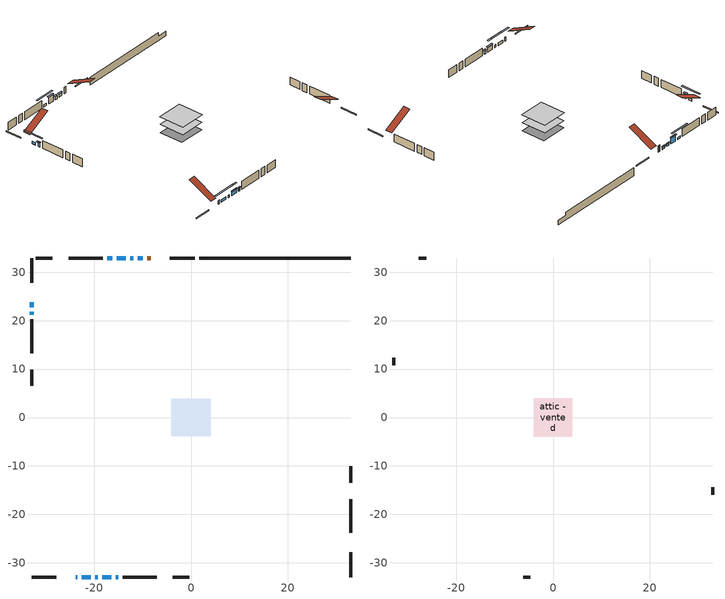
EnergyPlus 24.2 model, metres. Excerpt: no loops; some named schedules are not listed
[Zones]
conditioned space
 floor outside (Floor1 construction): -0.76,-0.76 -0.76,0.76 0.76,0.76 0.76,-0.76 z1.07
 floor adiabatic (AdiabaticFloorConstruction): -3.9,-3.9 -3.9,3.9 3.9,3.9 3.9,-3.9 z1.07
 floor foundation (Slab1 construction): -4.09,-3.73 -4.09,3.73 4.09,3.73 4.09,-3.73 z-1.37
 wall outside (RimJoist1 construction): 0.74,32.94 -4.4,32.94 / -32.94,-32.94 -27.81,-32.94 / -32.94,32.94 -32.94,27.81 / 32.94,-32.94 32.94,-27.81 z1.07:1.37
 wall outside (AdiabaticWallConstruction 1): -8.36,32.94 -9,32.94 z1.07:3.1
 wall outside (AdiabaticWallConstruction): -23.85,-32.94 -23.45,-32.94 z1.07:2.29; -32.94,23.85 -32.94,22.78 / -16.28,32.94 -17.34,32.94 z1.07:1.73; -22.53,-32.94 -20.7,-32.94 z1.07:1.88; -19.77,-32.94 -19.26,-32.94 z1.07:1.89; -9.93,32.94 -11,32.94 / -11.93,32.94 -12.59,32.94 z1.07:1.93; -13.52,32.94 -15.35,32.94 z1.07:3.1; -32.94,21.85 -32.94,21.19 / -18.33,-32.94 -16.5,-32.94 z1.07:2.44; -15.57,-32.94 -15.06,-32.94 z1.07:2.14
 wall outside (Wall1 construction): -18.27,32.94 -25.28,32.94 / -14.13,-32.94 -7.12,-32.94 / -32.94,20.26 -32.94,13.25 / 32.94,-23.84 32.94,-16.83 z1.07:3.51
 wall outside (Wall3 construction): -28.68,32.94 -32.02,32.94 / -3.73,-32.94 -0.39,-32.94 / -32.94,9.85 -32.94,6.51 / 32.94,-13.44 32.94,-10.1 z1.07:3.51
 wall foundation (FoundationWall1 construction): 1.67,32.94,-1.37 1.67,32.94,1.07 29.82,32.94,1.07 29.82,32.94,0.01 32.94,32.94,0.01 32.94,32.94,-1.37
 window (WindowConstruction 6): -23.84,-32.94 -23.45,-32.94 z1.07:2.29
 window (WindowConstruction 8): -32.94,23.84 -32.94,22.78 z1.07:1.73
 window (WindowConstruction 9): -22.53,-32.94 -20.7,-32.94 z1.07:1.88
 window (WindowConstruction 10): -19.77,-32.94 -19.26,-32.94 z1.07:1.88
 window (WindowConstruction): -9.93,32.94 -11,32.94 z1.07:1.93
 window (WindowConstruction 1): -11.93,32.94 -12.59,32.94 z1.07:1.93
 window (WindowConstruction 2): -13.52,32.94 -15.35,32.94 z1.07:3.1
 window (WindowConstruction 3): -32.94,21.85 -32.94,21.19 z1.07:2.44
 window (WindowConstruction 4): -18.33,-32.94 -16.5,-32.94 z1.07:2.44
 window (WindowConstruction 5): -15.57,-32.94 -15.06,-32.94 z1.07:2.14
 window (WindowConstruction 7): -16.28,32.94 -17.34,32.94 z1.07:1.73
 door (Door): -8.36,32.94 -9,32.94 z1.07:3.1
 ceiling adiabatic (AdiabaticFloorConstruction): 3.9,-3.9 3.9,3.9 -3.9,3.9 -3.9,-3.9 z1.07
attic - vented
 floor to conditioned space (Floor2 construction Reversed): -3.98,-3.98 -3.98,3.98 3.98,3.98 3.98,-3.98 z3.51
 wall outside (Wall2 construction): -26.21,32.94 -27.75,32.94 / -6.2,-32.94 -4.65,-32.94 / -32.94,12.32 -32.94,10.78 / 32.94,-15.91 32.94,-14.36 z1.07:3.51
 roof outside (Roof1 construction): -7.43,32.94,3.51 -7.43,25.42,7.27 -5.32,25.42,7.27 -5.32,32.94,3.51; -24.77,-32.94,3.51 -24.77,-25.42,7.27 -26.88,-25.42,7.27 -26.88,-32.94,3.51; -32.94,24.77,3.51 -25.42,24.77,7.27 -25.42,26.88,7.27 -32.94,26.88,3.51; 32.94,-24.77,3.51 25.42,-24.77,7.27 25.42,-26.88,7.27 32.94,-26.88,3.51
shading: -32.94,20.14 -32.94,26.48 -33.36,26.48 -33.36,20.14 z4.37; -18.06,-32.94 -25.17,-32.94 -25.17,-33.36 -18.06,-33.36 z4.52; -16.62,-32.94 -22.41,-32.94 -22.41,-33.36 -16.62,-33.36 z4.52; -11.2,32.94 -9.73,32.94 -9.73,33.36 -11.2,33.36 z2.13; -12.79,32.94 -11.73,32.94 -11.73,33.36 -12.79,33.36 z2.13; -15.55,32.94 -13.32,32.94 -13.32,33.36 -15.55,33.36 z3.3; -32.94,20.99 -32.94,22.05 -33.36,22.05 -33.36,20.99 z2.64; -16.3,-32.94 -18.53,-32.94 -18.53,-33.36 -16.3,-33.36 z2.64; -14.86,-32.94 -15.77,-32.94 -15.77,-33.36 -14.86,-33.36 z2.34; -19.98,32.94 -13.64,32.94 -13.64,33.36 -19.98,33.36 z4.37
[Building]
Building 1: Terrain=Suburbs
[Site:Location]
Quebec Intl AP_QC: Latitude {deg}=46.8; Longitude {deg}=-71.38; Time Zone {hr}=-5; Elevation {m}=74; Keep Site Location Information=Yes
[Site:GroundTemperature:Shallow]
0.0108218, -2.24938, -2.43038, -1.3578, 2.94801, 7.23376, 10.9493, 13.303, 13.5029, 11.5886, 7.96783, 3.81355
[Site:WaterMainsTemperature]
Calculation Method=Schedule; Temperature Schedule=mains temperature schedule
[Material] Roughness=Rough; Thermal Absorptance=0.9
Name | Thickness {m} | Conductivity {W/m-K} | Density {kg/m3} | Specific Heat {J/kg-K} | Solar Absorptance | Visible Absorptance
asphalt or fiberglass shingles | 0.00635 | 0.162714 | 1121.4 | 1465.45 | 0.4 | 0.4
ceiling loosefill ins | 0.169333 | 0.0480833 | 16.02 | 1046.75 | 0.7 | 0.7
ceiling stud and cavity | 0.1397 | 0.107068 | 65.682 | 1177.47 | 0.7 | 0.7
concrete 4.0 in. | 0.1016 | 1.803125 | 2242.8 | 837.4 | 0.7 | 0.7
concrete 8.0 in. | 0.2032 | 1.803125 | 2242.8 | 837.4 | 0.7 | 0.7
door material | 0.04445 | 0.053851 | 512.64 | 1214.23 | 0.7 | 0.7
exterior vertical ins | 0.0533782 | 0.029427 | 32.04 | 1214.23 | 0.7 | 0.7
floor covering | 0.0127 | 0.0433444 | 54.468 | 1339.84 | 0.6 | 0.6
floor rigid ins; rim joist rigid ins; wall rigid ins | 0.051816 | 0.029427 | 32.04 | 1214.23 | 0.7 | 0.7
floor rigid ins 1; wall rigid ins 1 | 0.512978 | 0.029427 | 32.04 | 1214.23 | 0.7 | 0.7
floor stud and cavity | 0.1397 | 0.0798006 | 92.3553 | 1139.71 | 0.7 | 0.7
floor stud and cavity 1 | 0.1397 | 1.75129 | 37.0049 | 1207.88 | 0.7 | 0.7
furniture material conditioned space 1 | 0.1524 | 0.115458 | 640.8 | 1214.23 | 0.6 | 0.6
gypsum board | 0.0127 | 0.160291 | 801 | 837.4 | 0.6 | 0.6
gypsum board 1 | 0.0127 | 0.160291 | 801 | 837.4 | 0.7 | 0.7
osb sheathing 0.5 in. | 0.0127 | 0.115458 | 512.64 | 1214.23 | 0.7 | 0.7
osb sheathing 0.75 in. | 0.01905 | 0.115458 | 512.64 | 1214.23 | 0.7 | 0.7
osb sheathing 2.0 in. | 0.0508 | 0.115458 | 512.64 | 1214.23 | 0.7 | 0.7
rim joist stud and cavity | 0.0508 | 0.0387988 | 125.044 | 1163.47 | 0.6 | 0.6
wall stud and cavity | 0.1397 | 0.163249 | 139.0536 | 1170.24 | 0.7 | 0.7
wall stud and cavity 1 | 0.0889 | 6.9971 | 50.32683 | 1063.81 | 0.6 | 0.6
wall stud and cavity 2 | 0.1397 | 0.200459 | 139.0536 | 1170.24 | 0.7 | 0.7
wall stud and cavity 3 | 0.0889 | 0.380278 | 52.3479 | 1209.89 | 0.7 | 0.7
wall stud and cavity 4 | 0.0889 | 0.391764 | 83.0341 | 1211.67 | 0.7 | 0.7
wood siding | 0.0254 | 0.102417 | 544.68 | 1172.36 | 0.4 | 0.4
wood siding 1 | 0.00254 | 0.102417 | 544.68 | 1172.36 | 0.4 | 0.4
wood siding 2; wood siding 3; wood siding 4 | 0.0254 | 0.102417 | 544.68 | 1172.36 | 0.7 | 0.7
[WindowMaterial:SimpleGlazingSystem]
Name | U-Factor {W/m2-K} | Solar Heat Gain Coefficient
WindowMaterial | 2.77825 | 0.56
WindowMaterial 1 | 2.76916 | 0.51
WindowMaterial 2 | 2.82821 | 0.59
WindowMaterial 3 | 2.975272 | 0.55
WindowMaterial 4 | 2.78279 | 0.58
WindowMaterial 5 | 2.765186 | 0.49
WindowMaterial 6 | 2.992306 | 0.59
WindowMaterial 7 | 5.05796 | 0.6
WindowMaterial 8 | 2.77484 | 0.54
WindowMaterial 9 | 2.76008 | 0.47
[Construction]
AdiabaticFloorConstruction: floor stud and cavity 1, floor rigid ins 1, osb sheathing 0.75 in., floor covering
AdiabaticWallConstruction: wood siding 3, wall rigid ins 1, wall stud and cavity 3, gypsum board
AdiabaticWallConstruction 1: wood siding 4, wall rigid ins 1, wall stud and cavity 3, gypsum board
Door: door material
Floor1 construction: floor stud and cavity, floor rigid ins, osb sheathing 0.75 in., floor covering
Floor2 construction Reversed: gypsum board, ceiling stud and cavity, ceiling loosefill ins
FoundationWall1 construction: concrete 8.0 in., gypsum board 1
furniture construction conditioned space 1: furniture material conditioned space 1
PartitionWallConstruction: gypsum board, wall stud and cavity 4, gypsum board
RimJoist1 construction: wood siding 2, rim joist rigid ins, osb sheathing 2.0 in., rim joist stud and cavity
Roof1 construction: asphalt or fiberglass shingles
Slab1 construction: concrete 4.0 in.
Wall1 construction: wood siding, wall rigid ins, osb sheathing 0.5 in., wall stud and cavity, gypsum board
Wall2 construction: wood siding 1, wall stud and cavity 1
Wall3 construction: wood siding, wall rigid ins, osb sheathing 0.5 in., wall stud and cavity 2, gypsum board
WindowConstruction: WindowMaterial
WindowConstruction 1: WindowMaterial 1
WindowConstruction 10: WindowMaterial 9
WindowConstruction 2: WindowMaterial 2
WindowConstruction 3: WindowMaterial 3
WindowConstruction 4: WindowMaterial 4
WindowConstruction 5: WindowMaterial 5
WindowConstruction 6: WindowMaterial 6
WindowConstruction 7; WindowConstruction 8: WindowMaterial 7
WindowConstruction 9: WindowMaterial 8
[Zone] Multiplier=1; Part of Total Floor Area=Yes
Name | Volume {m3}
attic - vented | 37.5912
conditioned space | 318.7
[Space]
Name | Zone | Volume {m3}
attic - vented 1 | attic - vented | 37.5912
conditioned space 1 | conditioned space | 318.7
[ZoneInfiltration:EffectiveLeakageArea]
infil attic - vented 1: Zone or Space=attic - vented 1; Schedule=Always On Discrete; Effective Air Leakage Area {cm2}=2339.45; Stack Coefficient=0.000431304; Wind Coefficient=1.40318e-05
[ZoneMixing]
whole house fan mix: Zone or Space=attic - vented; Schedule=Always On Continuous; Design Flow Rate Calculation Method=Flow/Zone; Design Flow Rate {m3/s}=0; Source Zone or Space=conditioned space
[SurfaceProperty:ExposedFoundationPerimeter]
Slab1: Exposed Perimeter Calculation Method=TotalExposedPerimeter; Total Exposed Perimeter {m}=31.273
[InternalMass] Zone or ZoneList=conditioned space; Space or SpaceList=conditioned space 1
Name | Construction | Surface Area {m2}
furniture mass conditioned space 1 | furniture construction conditioned space 1 | 49.7198
partition wall mass | PartitionWallConstruction | 124.3
[Lights]
interior lighting: Zone or ZoneList or Space or SpaceList=conditioned space 1; Schedule=interior lighting schedule; Design Level Calculation Method=LightingLevel; Lighting Level {W}=343.2; Return Air Fraction=0; Fraction Radiant=0.6; Fraction Visible=0.2; Fraction Replaceable=1
[People]
occupants: Zone or ZoneList or Space or SpaceList=conditioned space 1; Number of People Schedule=occupants schedule; Number of People Calculation Method=People; Number of People=3; Fraction Radiant=0.314171; Sensible Heat Fraction=0.56303; Activity Level Schedule=occupants activity schedule; Carbon Dioxide Generation Rate {m3/s-W}=0; Enable ASHRAE 55 Comfort Warnings=No; Mean Radiant Temperature Calculation Type=EnclosureAveraged
[ElectricEquipment] Zone or ZoneList or Space or SpaceList=conditioned space 1; Design Level Calculation Method=EquipmentLevel
Name | Schedule | Design Level {W} | Fraction Latent | Fraction Radiant | Fraction Lost
clothes dryer | clothes dryer schedule | 140.772 | 0.015 | 0.081 | 0.85
clothes washer | clothes washer schedule | 32.1985 | 0.03 | 0.162 | 0.7
cooking range | cooking range schedule | 215.147 | 0.08 | 0.432 | 0.2
dishwasher | dishwasher schedule | 66.8632 | 0.3 | 0.18 | 0.4
fridge | fridge schedule | 72.9452 | 0 | 0.6 | 0
mech vent house fan | mech vent house fan schedule | 6.33333 | 0 | 0 | 1
mech vent house fan cfis | mech vent house fan cfis schedule | 0 | 0 | 0 | 0
mech vent range fan 0 | mech vent range fan 0 schedule | 57 | 0 | 0 | 1
misc plug loads | misc plug loads schedule | 494.7 | 0.045 | 0.513 | 0.1
whole house fan | Always On Discrete | 0 | 0 | 0 | 1
[OtherEquipment] Zone or ZoneList or Space or SpaceList=conditioned space 1; Design Level Calculation Method=EquipmentLevel
Name | Fuel Type | Schedule | Design Level {W} | Fraction Latent | Fraction Radiant | Fraction Lost
clothes dryer 1 | Electricity | clothes dryer schedule | 0 | 0.015 | 0.081 | 0.85
cooking range 1 | Electricity | cooking range schedule | 0 | 0.08 | 0.432 | 0.2
general water use latent | None | general water use schedule | 62.594 | 1 | 0 | 0
general water use sensible | None | general water use schedule | -61.6891 | 0 | 0.6 | 0
mech vent house fan latent load | None | Always On Discrete | 0 | 1 | 0 | 0
mech vent house fan sensible load | None | Always On Discrete | 0 | 0 | 0 | 0
water heater energy adjustment1 | Electricity | Always On Discrete | 0.01 | 0 | 0 | 1
[ZoneInfiltration:DesignFlowRate] Zone or ZoneList or Space or SpaceList=conditioned space 1; Schedule=Always On Discrete; Design Flow Rate Calculation Method=Flow/Zone; Design Flow Rate {m3/s}=0
infil flow; natural vent flow; whole house fan flow
[ZoneControl:Thermostat]
conditioned space Thermostat: Zone or ZoneList=conditioned space; Control Type Schedule=conditioned space Thermostat Schedule; Control 1=conditioned space temperature setpoint; Temperature Difference Between Cutout And Setpoint {deltaC}=0
[ZoneHVAC:Baseboard:Convective:Electric]
electric baseboard: Availability Schedule=Always On Discrete; Heating Design Capacity {W}=7047.19; Efficiency=1
[Zone equipment]
conditioned space: electric baseboard
[Foundation:Kiva]
Foundation Kiva 1: Initial Indoor Air Temperature {C}=18; Wall Height Above Grade {m}=1.06997; Wall Depth Below Slab {m}=0.2032; Custom Block Material Name 1=exterior vertical ins; Custom Block Depth 1 {m}=2.43998; Custom Block X Position 1 {m}=0.2159; Custom Block Z Position 1 {m}=0
[Foundation:Kiva:Settings]
Soil Conductivity {W/m-K}=0.849921; Soil Density {kg/m3}=1842.3; Soil Specific Heat {J/kg-K}=418.7; Ground Solar Absorptivity=0.9; Ground Thermal Absorptivity=0.9; Ground Surface Roughness {m}=0.03; Far-Field Width {m}=40; Deep-Ground Boundary Condition=ZeroFlux; Deep-Ground Depth {m}=40; Minimum Cell Dimension {m}=0.2; Maximum Cell Growth Coefficient=3; Simulation Timestep=Timestep
[Exterior:Lights]
exterior lighting: Schedule=exterior lighting schedule; Design Level {W}=75.6
[EnergyManagementSystem:GlobalVariable]
infil_program_Qfan
infil_program_Qinf
natural_vent_program_Qnv
natural_vent_program_Qwhf
[EnergyManagementSystem:Sensor]
Name | Output:Variable or Output:Meter Index Key | Output:Variable or Output:Meter
airflow_gain | infil flow | Infiltration Sensible Heat Gain Energy
airflow_gain_1 | natural vent flow | Infiltration Sensible Heat Gain Energy
airflow_gain_2 | whole house fan flow | Infiltration Sensible Heat Gain Energy
airflow_loss | infil flow | Infiltration Sensible Heat Loss Energy
airflow_loss_1 | natural vent flow | Infiltration Sensible Heat Loss Energy
airflow_loss_2 | whole house fan flow | Infiltration Sensible Heat Loss Energy
clg_load_cond |  | Cooling:EnergyTransfer:Zone:CONDITIONED SPACE
clg_sp_s; clg_sp_s_1 | cooling setpoint | Schedule Value
clothes_dryer_exhaust_0_sch_s | clothes dryer exhaust 0 schedule | Schedule Value
conditioned_space_clg_unmet_s | conditioned space | Zone Cooling Setpoint Not Met Time
conditioned_space_htg_unmet_s | conditioned space | Zone Heating Setpoint Not Met Time
cool_season | cooling season schedule | Schedule Value
fridge_tin_s | conditioned space | Zone Mean Air Temperature
htg_load_cond |  | Heating:EnergyTransfer:Zone:CONDITIONED SPACE
htg_sp_s; htg_sp_s_1 | heating setpoint | Schedule Value
ig_ee_conv | clothes dryer | Electric Equipment Convective Heating Energy
ig_ee_conv_2 | cooking range | Electric Equipment Convective Heating Energy
ig_ee_conv_4 | fridge | Electric Equipment Convective Heating Energy
ig_ee_conv_5 | misc plug loads | Electric Equipment Convective Heating Energy
ig_ee_conv_6 | whole house fan | Electric Equipment Convective Heating Energy
ig_ee_rad | clothes dryer | Electric Equipment Radiant Heating Energy
ig_ee_rad_2 | cooking range | Electric Equipment Radiant Heating Energy
ig_ee_rad_4 | fridge | Electric Equipment Radiant Heating Energy
ig_ee_rad_5 | misc plug loads | Electric Equipment Radiant Heating Energy
ig_ee_rad_6 | whole house fan | Electric Equipment Radiant Heating Energy
ig_lgt_conv | interior lighting | Lights Convective Heating Energy
ig_lgt_rad | interior lighting | Lights Radiant Heating Energy
ig_lgt_vis | interior lighting | Lights Visible Radiation Heating Energy
ig_oe_conv | clothes dryer 1 | Other Equipment Convective Heating Energy
ig_oe_conv_1 | cooking range 1 | Other Equipment Convective Heating Energy
ig_oe_conv_2 | general water use latent | Other Equipment Convective Heating Energy
ig_oe_conv_3 | general water use sensible | Other Equipment Convective Heating Energy
ig_oe_conv_4 | water heater energy adjustment1 | Other Equipment Convective Heating Energy
ig_oe_rad | clothes dryer 1 | Other Equipment Radiant Heating Energy
ig_oe_rad_1 | cooking range 1 | Other Equipment Radiant Heating Energy
ig_oe_rad_2 | general water use latent | Other Equipment Radiant Heating Energy
ig_oe_rad_3 | general water use sensible | Other Equipment Radiant Heating Energy
ig_oe_rad_4 | water heater energy adjustment1 | Other Equipment Radiant Heating Energy
ig_ppl_conv | occupants | People Convective Heating Energy
ig_ppl_rad | occupants | People Radiant Heating Energy
im_conv | furniture mass conditioned space 1 | Surface Inside Face Convection Heat Gain Energy
im_conv_1 | partition wall mass | Surface Inside Face Convection Heat Gain Energy
im_ig | furniture mass conditioned space 1 | Surface Inside Face Internal Gains Radiation Heat Gain Energy
im_ig_1 | partition wall mass | Surface Inside Face Internal Gains Radiation Heat Gain Energy
im_lgt | furniture mass conditioned space 1 | Surface Inside Face Lights Radiation Heat Gain Energy
im_lgt_1 | partition wall mass | Surface Inside Face Lights Radiation Heat Gain Energy
im_sol | furniture mass conditioned space 1 | Surface Inside Face Solar Radiation Heat Gain Energy
im_sol_1 | partition wall mass | Surface Inside Face Solar Radiation Heat Gain Energy
im_surf | furniture mass conditioned space 1 | Surface Inside Face Net Surface Thermal Radiation Heat Gain Energy
im_surf_1 | partition wall mass | Surface Inside Face Net Surface Thermal Radiation Heat Gain Energy
mech_vent_range_fan_0_sch_s | mech vent range fan 0 schedule | Schedule Value
mv_conv | mech vent house fan | Electric Equipment Convective Heating Energy
mv_conv_1 | mech vent house fan cfis | Electric Equipment Convective Heating Energy
mv_conv_2 | mech vent range fan 0 | Electric Equipment Convective Heating Energy
mv_conv_3 | mech vent house fan latent load | Other Equipment Convective Heating Energy
mv_conv_4 | mech vent house fan sensible load | Other Equipment Convective Heating Energy
mv_rad | mech vent house fan | Electric Equipment Radiant Heating Energy
mv_rad_1 | mech vent house fan cfis | Electric Equipment Radiant Heating Energy
mv_rad_2 | mech vent range fan 0 | Electric Equipment Radiant Heating Energy
mv_rad_3 | mech vent house fan latent load | Other Equipment Radiant Heating Energy
mv_rad_4 | mech vent house fan sensible load | Other Equipment Radiant Heating Energy
natural_vent_s | natural vent schedule | Schedule Value
out_pb_s |  | Site Outdoor Air Barometric Pressure
out_wt_s |  | Site Outdoor Air Humidity Ratio
site_vw_s |  | Site Wind Speed
ss_back_out | Window1 | Surface Window Shortwave from Zone Back Out Window Heat Transfer Rate
ss_back_out_1 | Window10 | Surface Window Shortwave from Zone Back Out Window Heat Transfer Rate
ss_back_out_10 | Window9 | Surface Window Shortwave from Zone Back Out Window Heat Transfer Rate
ss_back_out_2 | Window11 | Surface Window Shortwave from Zone Back Out Window Heat Transfer Rate
ss_back_out_3 | Window13 | Surface Window Shortwave from Zone Back Out Window Heat Transfer Rate
ss_back_out_4 | Window2 | Surface Window Shortwave from Zone Back Out Window Heat Transfer Rate
ss_back_out_5 | Window3 | Surface Window Shortwave from Zone Back Out Window Heat Transfer Rate
ss_back_out_6 | Window4 | Surface Window Shortwave from Zone Back Out Window Heat Transfer Rate
ss_back_out_7 | Window5 | Surface Window Shortwave from Zone Back Out Window Heat Transfer Rate
ss_back_out_8 | Window6 | Surface Window Shortwave from Zone Back Out Window Heat Transfer Rate
ss_back_out_9 | Window8 | Surface Window Shortwave from Zone Back Out Window Heat Transfer Rate
ss_conv | Door1 | Surface Inside Face Convection Heat Gain Energy
ss_conv_1 | Window1 | Surface Inside Face Convection Heat Gain Energy
ss_conv_10 | Window8 | Surface Inside Face Convection Heat Gain Energy
ss_conv_11 | Window9 | Surface Inside Face Convection Heat Gain Energy
ss_conv_2 | Window10 | Surface Inside Face Convection Heat Gain Energy
ss_conv_3 | Window11 | Surface Inside Face Convection Heat Gain Energy
ss_conv_4 | Window13 | Surface Inside Face Convection Heat Gain Energy
ss_conv_5 | Window2 | Surface Inside Face Convection Heat Gain Energy
ss_conv_6 | Window3 | Surface Inside Face Convection Heat Gain Energy
ss_conv_7 | Window4 | Surface Inside Face Convection Heat Gain Energy
ss_conv_8 | Window5 | Surface Inside Face Convection Heat Gain Energy
ss_conv_9 | Window6 | Surface Inside Face Convection Heat Gain Energy
ss_ig | Door1 | Surface Inside Face Internal Gains Radiation Heat Gain Energy
ss_ig_1 | Window1 | Surface Inside Face Internal Gains Radiation Heat Gain Energy
ss_ig_10 | Window8 | Surface Inside Face Internal Gains Radiation Heat Gain Energy
ss_ig_11 | Window9 | Surface Inside Face Internal Gains Radiation Heat Gain Energy
ss_ig_2 | Window10 | Surface Inside Face Internal Gains Radiation Heat Gain Energy
ss_ig_3 | Window11 | Surface Inside Face Internal Gains Radiation Heat Gain Energy
ss_ig_4 | Window13 | Surface Inside Face Internal Gains Radiation Heat Gain Energy
ss_ig_5 | Window2 | Surface Inside Face Internal Gains Radiation Heat Gain Energy
ss_ig_6 | Window3 | Surface Inside Face Internal Gains Radiation Heat Gain Energy
ss_ig_7 | Window4 | Surface Inside Face Internal Gains Radiation Heat Gain Energy
ss_ig_8 | Window5 | Surface Inside Face Internal Gains Radiation Heat Gain Energy
ss_ig_9 | Window6 | Surface Inside Face Internal Gains Radiation Heat Gain Energy
ss_lgt | Door1 | Surface Inside Face Lights Radiation Heat Gain Energy
ss_sol | Door1 | Surface Inside Face Solar Radiation Heat Gain Energy
ss_surf | Door1 | Surface Inside Face Net Surface Thermal Radiation Heat Gain Energy
ss_surf_1 | Window1 | Surface Inside Face Net Surface Thermal Radiation Heat Gain Energy
ss_surf_10 | Window8 | Surface Inside Face Net Surface Thermal Radiation Heat Gain Energy
ss_surf_11 | Window9 | Surface Inside Face Net Surface Thermal Radiation Heat Gain Energy
ss_surf_2 | Window10 | Surface Inside Face Net Surface Thermal Radiation Heat Gain Energy
ss_surf_3 | Window11 | Surface Inside Face Net Surface Thermal Radiation Heat Gain Energy
ss_surf_4 | Window13 | Surface Inside Face Net Surface Thermal Radiation Heat Gain Energy
ss_surf_5 | Window2 | Surface Inside Face Net Surface Thermal Radiation Heat Gain Energy
ss_surf_6 | Window3 | Surface Inside Face Net Surface Thermal Radiation Heat Gain Energy
ss_surf_7 | Window4 | Surface Inside Face Net Surface Thermal Radiation Heat Gain Energy
ss_surf_8 | Window5 | Surface Inside Face Net Surface Thermal Radiation Heat Gain Energy
ss_surf_9 | Window6 | Surface Inside Face Net Surface Thermal Radiation Heat Gain Energy
ss_trans_in | Window1 | Surface Window Transmitted Solar Radiation Rate
ss_trans_in_1 | Window10 | Surface Window Transmitted Solar Radiation Rate
ss_trans_in_10 | Window9 | Surface Window Transmitted Solar Radiation Rate
ss_trans_in_2 | Window11 | Surface Window Transmitted Solar Radiation Rate
ss_trans_in_3 | Window13 | Surface Window Transmitted Solar Radiation Rate
ss_trans_in_4 | Window2 | Surface Window Transmitted Solar Radiation Rate
ss_trans_in_5 | Window3 | Surface Window Transmitted Solar Radiation Rate
ss_trans_in_6 | Window4 | Surface Window Transmitted Solar Radiation Rate
ss_trans_in_7 | Window5 | Surface Window Transmitted Solar Radiation Rate
ss_trans_in_8 | Window6 | Surface Window Transmitted Solar Radiation Rate
ss_trans_in_9 | Window8 | Surface Window Transmitted Solar Radiation Rate
ss_trans_out | Window1 | Surface Inside Face Initial Transmitted Diffuse Transmitted Out Window Solar Radiation Rate
ss_trans_out_1 | Window10 | Surface Inside Face Initial Transmitted Diffuse Transmitted Out Window Solar Radiation Rate
ss_trans_out_10 | Window9 | Surface Inside Face Initial Transmitted Diffuse Transmitted Out Window Solar Radiation Rate
ss_trans_out_2 | Window11 | Surface Inside Face Initial Transmitted Diffuse Transmitted Out Window Solar Radiation Rate
ss_trans_out_3 | Window13 | Surface Inside Face Initial Transmitted Diffuse Transmitted Out Window Solar Radiation Rate
ss_trans_out_4 | Window2 | Surface Inside Face Initial Transmitted Diffuse Transmitted Out Window Solar Radiation Rate
ss_trans_out_5 | Window3 | Surface Inside Face Initial Transmitted Diffuse Transmitted Out Window Solar Radiation Rate
ss_trans_out_6 | Window4 | Surface Inside Face Initial Transmitted Diffuse Transmitted Out Window Solar Radiation Rate
ss_trans_out_7 | Window5 | Surface Inside Face Initial Transmitted Diffuse Transmitted Out Window Solar Radiation Rate
ss_trans_out_8 | Window6 | Surface Inside Face Initial Transmitted Diffuse Transmitted Out Window Solar Radiation Rate
ss_trans_out_9 | Window8 | Surface Inside Face Initial Transmitted Diffuse Transmitted Out Window Solar Radiation Rate
s_conv | Floor1 | Surface Inside Face Convection Heat Gain Energy
s_conv_1 | Floor2 | Surface Inside Face Convection Heat Gain Energy
s_conv_10 | Wall1:0 | Surface Inside Face Convection Heat Gain Energy
s_conv_11 | Wall1:180 | Surface Inside Face Convection Heat Gain Energy
s_conv_12 | Wall1:270 | Surface Inside Face Convection Heat Gain Energy
s_conv_13 | Wall1:90 | Surface Inside Face Convection Heat Gain Energy
s_conv_14 | Wall3:0 | Surface Inside Face Convection Heat Gain Energy
s_conv_15 | Wall3:180 | Surface Inside Face Convection Heat Gain Energy
s_conv_16 | Wall3:270 | Surface Inside Face Convection Heat Gain Energy
s_conv_17 | Wall3:90 | Surface Inside Face Convection Heat Gain Energy
s_conv_2 | FoundationWall1 | Surface Inside Face Convection Heat Gain Energy
